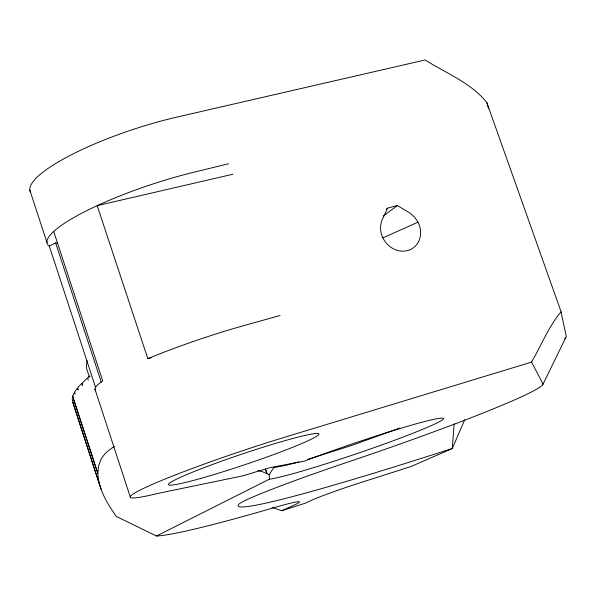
<?xml version="1.0" encoding="UTF-8"?>
<svg xmlns="http://www.w3.org/2000/svg" width="596" height="596" viewBox="0 0 596 596"><rect width="100%" height="100%" fill="white"/><g stroke="black" fill="none" stroke-linecap="round" stroke-linejoin="round"><path stroke-width="0.89" d="M454.145 423.816L452.29 448.52L411.151 466.482L362.912 481.888A38.904 1.535 -18.7 0 0 313.042 499.634L304.712 503.374L281.804 510.705L272.096 507.472M87.001 360.684L86.338 367.71L89.244 376.56M464.746 419.688L452.29 448.52L422.43 458.026A342.327 16.479 -19 0 1 238.624 504.44A112.391 5.498 -18.7 0 1 348.526 461.84A198.58 11.294 -18.8 0 0 542.919 383.787L531.55 362.1C541.272 345.457 548.603 326.586 561 311.85L566.2 335.921A235.912 17.716 -18.8 0 1 564.755 338.863M281.804 510.705L293.396 505.453A94.213 3.844 -18.6 0 0 272.983 507.963A449.481 21.858 -19.1 0 1 211.736 524.845A439.237 21.314 -19 0 1 156.457 536.02L116.294 516.427C107.347 503.657 98.549 489.458 97.833 473.447L72.891 397.457L72.787 395.871C75.975 388.145 82.531 382.595 88.603 377.156L88.759 377.015M387.623 208.116L381.939 220.349A21.724 19.169 54.9 0 0 401.987 251.169A21.724 19.169 54.9 0 0 418.012 222.144L414.496 217.026L409.839 212.988L397.405 205.56L387.623 208.116L386.141 209.226M542.747 384.793L565.79 337.537M72.891 397.457L72.787 395.871M156.457 536.02L269.459 479.139L269.168 474.639L273.735 467.644L286.11 465.275L299.058 461.885M89.899 376.225L88.603 377.156L90.056 376.083M87.932 378.616L88.215 380.121M383.31 216.057L397.405 205.56M114.328 446.441L110.729 448.93A349.345 94.637 23.6 0 0 100.866 459.769L98.519 466.273L97.833 473.447L73.025 397.212M228.663 163.751L194.43 172.08A117.703 23.319 -18.3 0 0 48.164 245.217L49.289 246.029L55.644 242.959L57.492 242.885M382.893 237.886L418.012 222.144M399.76 428.077L352.072 445.309L307.476 459.471M531.55 362.1L283.882 437.494A119.386 8.247 -18.6 0 0 150.93 485.01A119.386 8.247 -18.6 0 0 157.299 493.555L242.55 475.906L270.152 467.614L304.496 461.088A93.952 5.327 -18.8 0 1 433.203 419.48A93.952 5.327 -18.8 0 1 388.644 442.433A93.952 5.327 -18.8 0 1 269.459 479.139M280.127 315.5L245.969 325.006A118.671 14.684 -18.5 0 0 147.823 358.65L97.193 205.657L232.82 174.248M147.823 358.65L151.406 357.675M257.785 470.43L262.985 471.92L269.168 474.639M561.231 312.162L486.805 102.519C471.265 82.948 445.845 73.107 425.097 59.98L175.969 117.323A117.36 26.38 -18.3 0 0 30.612 192.389M53.714 231.479L102.728 380.911A118.671 14.684 -18.5 0 0 95.8 390.723M55.644 242.959L101.298 382.185M49.289 246.029L95.643 387.594M29.8 190.102L46.987 242.594M94.95 389.106L130.211 496.796M99.793 485.36L72.846 402.389L101.216 489.621M486.805 102.519L488.586 108.718M72.906 402.613L72.198 398.739M74.917 393.792L74.619 392.429L74.917 393.792M78.054 389.806L77.733 388.413L78.054 389.806M82.486 385.247L82.159 383.809L82.486 385.247M266.919 473.544L265.458 469.141L266.919 473.544M200.748 478.424A79.424 5.483 -18.6 0 0 318.659 434.745A79.424 5.483 -18.6 0 0 211.401 464.887A79.424 5.483 -18.6 0 0 200.748 478.424"/></g></svg>
